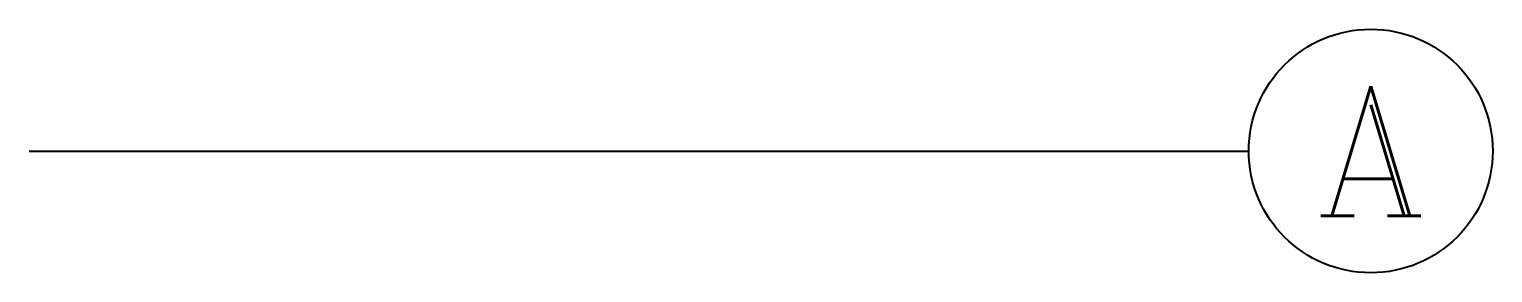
# Model space of a CAD drawing. Extents: x -55438775289 to -98440, y -7665632576 to 9496667396.
# Drawn here: x -140527 to -133327, y -105420 to -104220 of the extents above; entities that cross this region are included whole.
import ezdxf
from ezdxf.enums import TextEntityAlignment as Align

# ---------------------------------------------------------------- set-up
doc = ezdxf.new("R2010")
doc.units = 0
doc.header["$LTSCALE"] = 1000
doc.layers.get('0').update_dxf_attribs({"linetype": 'CONTINUOUS'})
for name, color, linetype in [('0AR', 8, 'CONTINUOUS'), ('行政综合楼底图$0$AXIS', 8, 'CONTINUOUS'), ('行政综合楼底图$0$AXIS_TEXT', 8, 'CONTINUOUS')]:
    doc.layers.add(name, color=color, linetype=linetype)
doc.styles.add('行政综合楼底图$0$_TCH_AXIS', font='COMPLEX', dxfattribs={"bigfont": 'GBCBIG'})
doc.styles.add('行政综合楼底图$0$COMPLEX', font='COMPLEX')

# ---------------------------------------------------------------- blocks, each defined once
blk = doc.blocks.new('行政综合楼底图$0$_AXISO')
blk.add_circle((0, 0), 0.5)
at = {"layer": '行政综合楼底图$0$AXIS_TEXT', "style": '行政综合楼底图$0$COMPLEX', "width": 1.041667}
blk.add_attdef('A', text='', height=0.56, dxfattribs=at).set_placement((-0.25, -0.28), (0.25, -0.28), align=Align.FIT)
blk = doc.blocks.new('行政综合楼底图')
at = {"layer": '行政综合楼底图$0$AXIS'}
blk.add_line((-805930, -320965.4), (-799930, -320965.4), dxfattribs=at)
ref = blk.add_blockref('行政综合楼底图$0$_AXISO', (-799330, -320965.4), dxfattribs=dict(at, xscale=1200, yscale=1200, zscale=1200))
ref.add_attrib('A', 'A', dxfattribs={"layer": '行政综合楼底图$0$AXIS_TEXT', "height": 637.8, "style": '行政综合楼底图$0$_TCH_AXIS'}).set_placement((-799603.3, -321284.3), (-799056.6, -321284.3), align=Align.FIT)

msp = doc.modelspace()

# ---------------------------------------------------------------- block references
at = {"layer": '0AR'}
msp.add_blockref('行政综合楼底图', (665403.1, 216145.5), dxfattribs=at)

doc.saveas('drawing.dxf')
